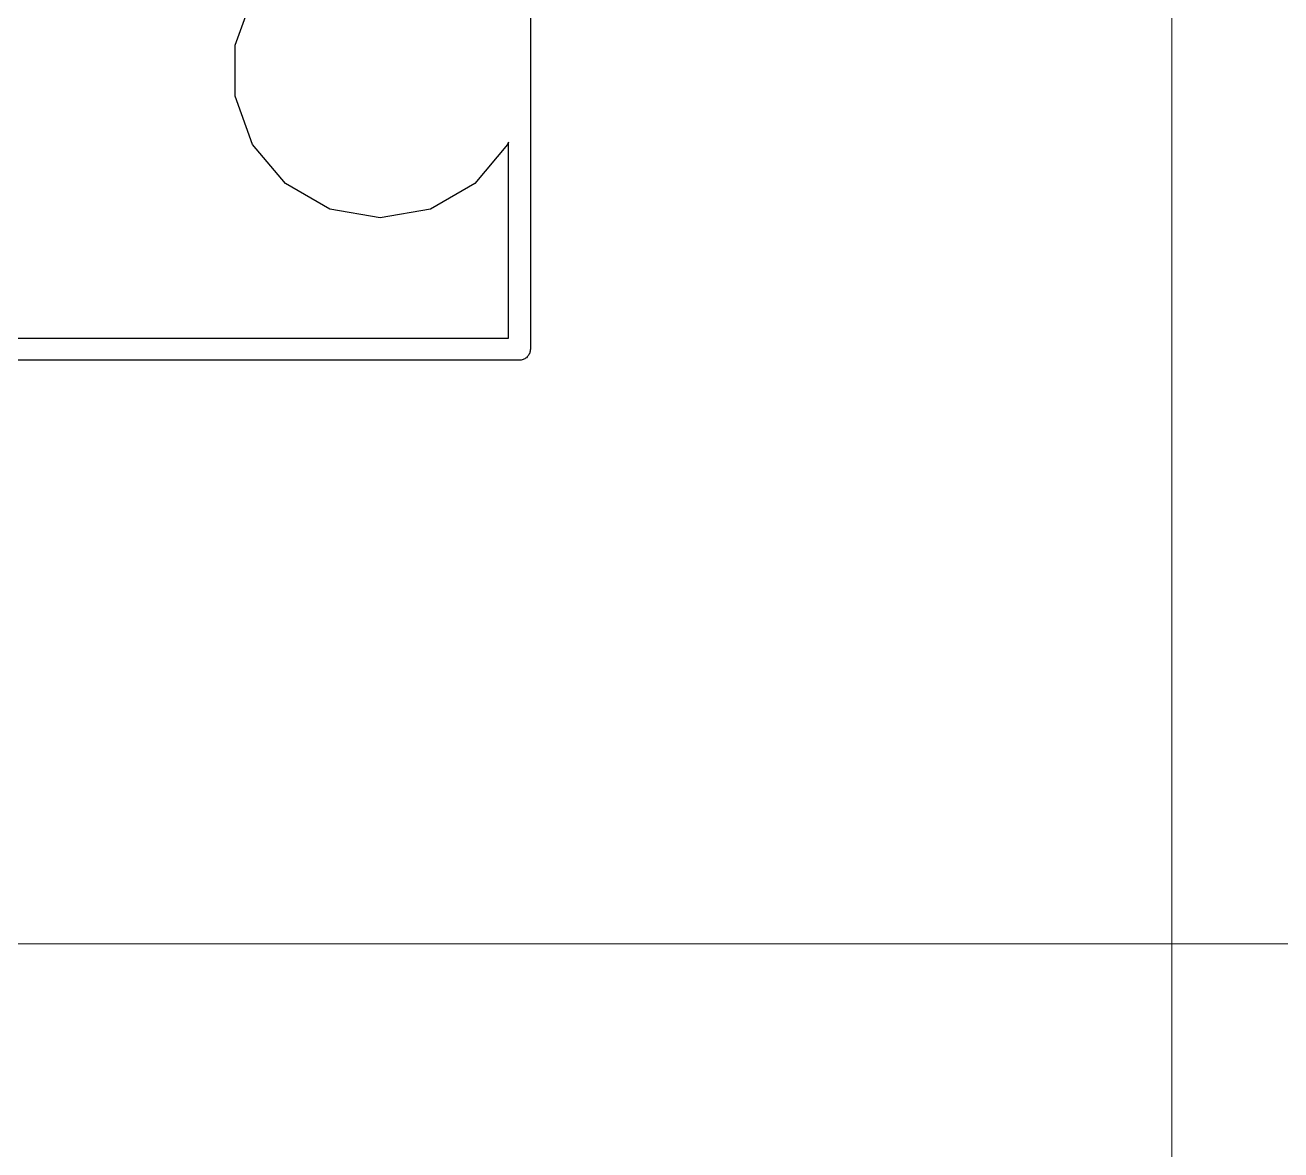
# Model space of a CAD drawing. Header units: millimetres. Extents: x 24 to 200, y 24 to 188.
# Drawn here: x 93.2 to 101.77, y 147.16 to 154.84 of the extents above; entities that cross this region are included whole.
import ezdxf

# ---------------------------------------------------------------- set-up
doc = ezdxf.new("R2010")
doc.units = ezdxf.units.MM
doc.layers.add('3_SwitchPlate', color=6, linetype='Continuous')
doc.layers.add('7_PCBサンプル', color=7, linetype='Continuous')
doc.layers.add('補助線', color=4, linetype='Continuous', lineweight=5, transparency=0.5)

# ---------------------------------------------------------------- blocks, each defined once
blk = doc.blocks.new('hhskb2-F.SilkS')
at = {"layer": '7_PCBサンプル'}
for p, q in [((83.625, -21.9), (83.625, -34)), ((81.6114, -31.9257), (81.7307, -31.5981)), ((81.6114, -32.2743), (81.6114, -31.9257)), ((81.7307, -32.6019), (81.6114, -32.2743)), ((81.9548, -32.869), (81.7307, -32.6019)), ((83.4693, -32.6019), (83.2452, -32.869)), ((83.475, -32.5863), (83.4693, -32.6019)), ((83.475, -33.925), (83.475, -32.5863)), ((82.2567, -33.0433), (81.9548, -32.869)), ((83.2452, -32.869), (82.9433, -33.0433)), ((82.6, -33.1038), (82.2567, -33.0433)), ((82.9433, -33.0433), (82.6, -33.1038)), ((79.3337, -33.925), (83.475, -33.925)), ((83.625, -34), (83.6239, -34.0065)), ((83.55, -34.075), (79.2791, -34.075)), ((83.5565, -34.0739), (83.55, -34.075)), ((83.563, -34.0739), (83.5565, -34.0739)), ((83.5692, -34.0716), (83.563, -34.0739)), ((83.5757, -34.0705), (83.5692, -34.0716)), ((83.5813, -34.0672), (83.5757, -34.0705)), ((83.5875, -34.065), (83.5813, -34.0672)), ((83.5925, -34.0607), (83.5875, -34.065)), ((83.5982, -34.0575), (83.5925, -34.0607)), ((83.6024, -34.0524), (83.5982, -34.0575)), ((83.6075, -34.0482), (83.6024, -34.0524)), ((83.6107, -34.0425), (83.6075, -34.0482)), ((83.615, -34.0375), (83.6107, -34.0425)), ((83.6172, -34.0313), (83.615, -34.0375)), ((83.6205, -34.0257), (83.6172, -34.0313)), ((83.6216, -34.0192), (83.6205, -34.0257)), ((83.6239, -34.013), (83.6216, -34.0192)), ((83.6239, -34.0065), (83.6239, -34.013))]:
    blk.add_line(p, q, dxfattribs=at)

msp = doc.modelspace()

# ---------------------------------------------------------------- linework, layer by layer
at = {"layer": '3_SwitchPlate', "lineweight": 5, "transparency": 33554687}
msp.add_line((111.7432, 148.5685), (87.0585, 148.5685), dxfattribs=at)
at = {"layer": '補助線'}
msp.add_line((101.025, 171.2), (101.025, 69.8817), dxfattribs=at)

# ---------------------------------------------------------------- block references
msp.add_blockref('hhskb2-F.SilkS', (13.025, 186.625))

doc.saveas('drawing.dxf')
